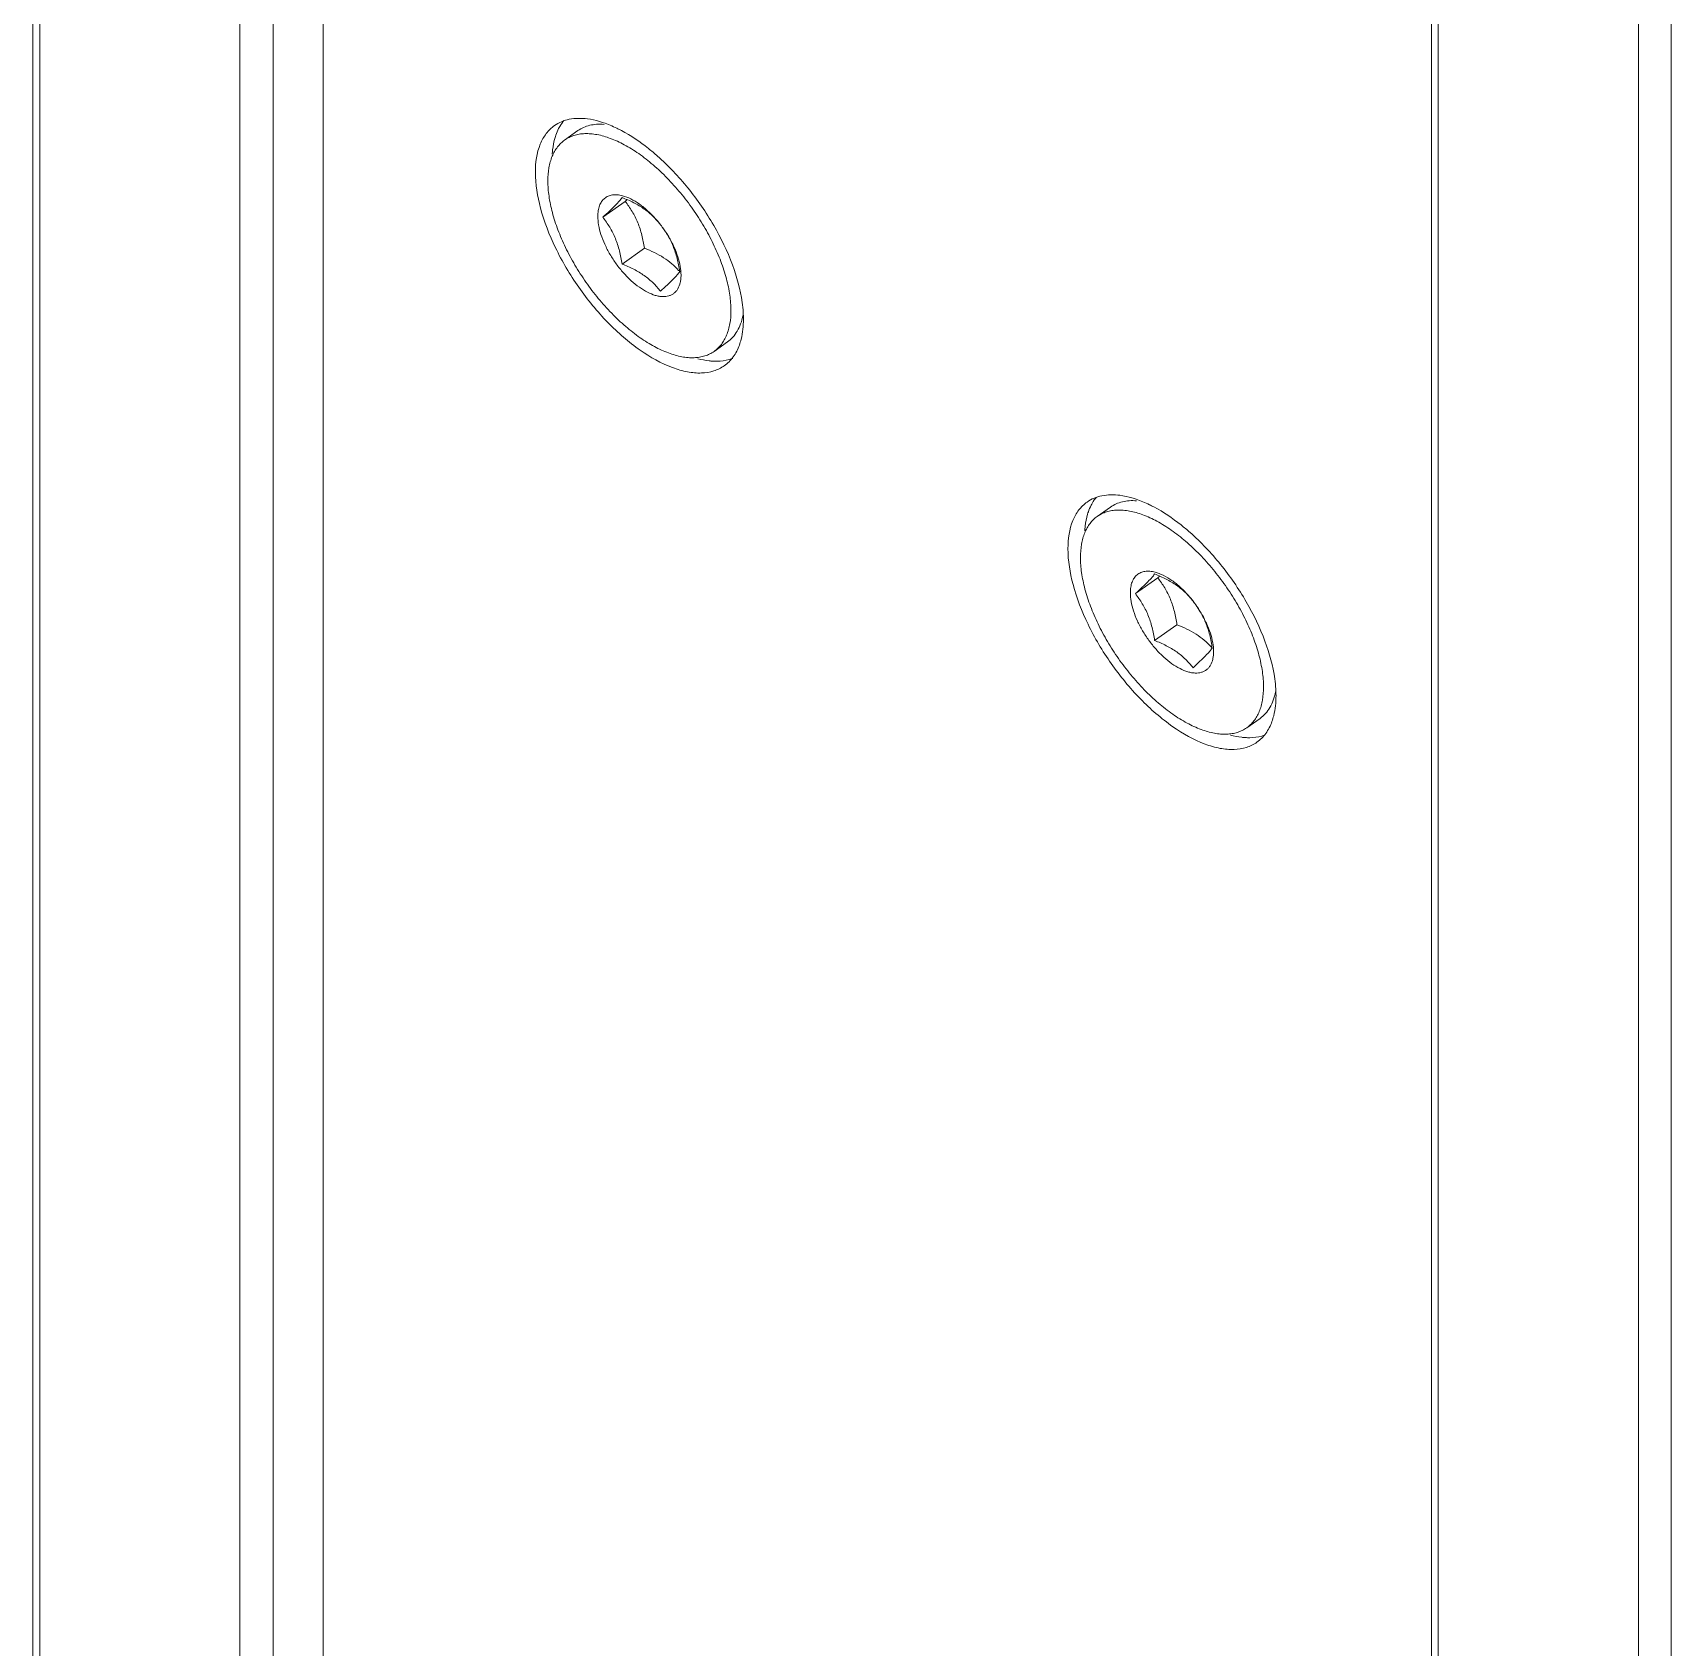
# Model space of a CAD drawing. Header units: millimetres. Extents: x 1177 to 2514, y 93 to 1038.
# Drawn here: x 2181.4 to 2258, y 568.2 to 643.6 of the extents above; entities that cross this region are included whole.
import ezdxf

# ---------------------------------------------------------------- set-up
doc = ezdxf.new("R2010")
doc.units = ezdxf.units.MM
doc.header["$LTSCALE"] = 0.1
doc.layers.get('0').update_dxf_attribs({"lineweight": 13})

msp = doc.modelspace()

# ---------------------------------------------------------------- linework, layer by layer
for p, q in [((2181.378, 429.522), (2181.378, 884.633)), ((2181.7, 884.083), (2181.7, 428.972)), ((2192.617, 877.464), (2192.617, 419.241)), ((2194.95, 875.68), (2194.951, 424.002)), ((2191.061, 419.241), (2191.061, 874.352)), ((2246.742, 838.413), (2246.742, 383.302)), ((2247.064, 837.863), (2247.064, 382.752)), ((2256.426, 373.022), (2256.425, 828.133)), ((2257.952, 376.113), (2257.952, 828.113)), ((2206.236, 638.629), (2206.858, 639.069)), ((2206.236, 638.629), (2206.858, 639.069)), ((2209.065, 635.76), (2208.018, 635.02)), ((2209.065, 635.76), (2208.018, 635.02)), ((2210.516, 634.905), (2210.513, 634.907)), ((2210.516, 634.905), (2210.513, 634.907)), ((2210.518, 634.908), (2210.516, 634.911)), ((2210.518, 634.908), (2210.516, 634.911)), ((2209.963, 633.569), (2208.917, 632.829)), ((2209.963, 633.569), (2208.917, 632.829)), ((2213.222, 628.749), (2213.844, 629.189)), ((2213.222, 628.749), (2213.844, 629.189)), ((2231.126, 621.029), (2231.749, 621.469)), ((2231.126, 621.029), (2231.749, 621.469)), ((2233.955, 618.16), (2232.909, 617.42)), ((2233.955, 618.16), (2232.909, 617.42)), ((2235.406, 617.305), (2235.403, 617.307)), ((2235.406, 617.305), (2235.403, 617.307)), ((2235.408, 617.308), (2235.406, 617.311)), ((2235.408, 617.308), (2235.406, 617.311)), ((2234.853, 615.969), (2233.807, 615.229)), ((2234.853, 615.969), (2233.807, 615.229)), ((2238.112, 611.149), (2238.734, 611.589)), ((2238.112, 611.149), (2238.734, 611.589))]:
    msp.add_line(p, q)
for centre, radius, start, end in [((2189.473, 657.323), 29.135, 312.25655, 312.4969), ((2189.473, 657.323), 29.135, 312.25655, 312.4969), ((2206.481, 631.402), 5.347, 38.71553, 40.97916), ((2206.481, 631.402), 5.347, 38.71553, 40.97916), ((2206.411, 631.345), 5.437, 37.70632, 38.71738), ((2206.411, 631.345), 5.437, 37.70632, 38.71738), ((2206.368, 631.312), 5.492, 34.79858, 37.70564), ((2206.368, 631.312), 5.492, 34.79858, 37.70564), ((2206.375, 631.317), 5.483, 34.23897, 34.7997), ((2206.375, 631.317), 5.483, 34.23897, 34.7997), ((2206.424, 631.349), 5.424, 30.48828, 34.24955), ((2206.424, 631.349), 5.424, 30.48828, 34.24955), ((2208.719, 629.951), 3.84, 41.15307, 42.27847), ((2208.719, 629.951), 3.84, 41.15307, 42.27847), ((2209.632, 630.25), 4.959, 0.01244, 1.8784), ((2209.632, 630.25), 4.959, 0.01244, 1.8784), ((2213.314, 630.993), 2.708, 266.69091, 271.07481), ((2213.314, 630.993), 2.708, 266.69091, 271.07481), ((2214.363, 639.723), 29.135, 312.25655, 312.4969), ((2214.363, 639.723), 29.135, 312.25655, 312.4969), ((2231.371, 613.802), 5.347, 38.71553, 40.97916), ((2231.371, 613.802), 5.347, 38.71553, 40.97916), ((2231.301, 613.745), 5.437, 37.70632, 38.71738), ((2231.301, 613.745), 5.437, 37.70632, 38.71738), ((2231.258, 613.712), 5.492, 34.79858, 37.70564), ((2231.258, 613.712), 5.492, 34.79858, 37.70564), ((2231.265, 613.717), 5.483, 34.23897, 34.7997), ((2231.265, 613.717), 5.483, 34.23897, 34.7997), ((2231.314, 613.749), 5.424, 30.48828, 34.24955), ((2231.314, 613.749), 5.424, 30.48828, 34.24955), ((2233.609, 612.351), 3.84, 41.15307, 42.27847), ((2233.609, 612.351), 3.84, 41.15307, 42.27847), ((2234.522, 612.65), 4.959, 0.01244, 1.8784), ((2234.522, 612.65), 4.959, 0.01244, 1.8784), ((2238.204, 613.393), 2.708, 266.69091, 271.07481), ((2238.204, 613.393), 2.708, 266.69091, 271.07481)]:
    msp.add_arc(centre, radius, start, end)
for points, knots in [([(2207.298, 639.618), (2207.019, 639.654), (2206.475, 639.655), (2205.965, 639.447), (2205.76, 639.302)], [0, 0, 0, 0, 0.528855, 1, 1, 1, 1]), ([(2207.298, 639.618), (2207.019, 639.654), (2206.475, 639.655), (2205.965, 639.447), (2205.76, 639.302)], [0, 0, 0, 0, 0.528855, 1, 1, 1, 1]), ([(2205.953, 639.16), (2205.97, 639.194), (2206.042, 639.327), (2206.128, 639.452), (2206.199, 639.538)], [0, 0, 0, 0, 0.256529, 1, 1, 1, 1]), ([(2205.953, 639.16), (2205.97, 639.194), (2206.042, 639.327), (2206.128, 639.452), (2206.199, 639.538)], [0, 0, 0, 0, 0.256529, 1, 1, 1, 1]), ([(2208.054, 639.437), (2207.99, 639.459), (2207.743, 639.537), (2207.488, 639.593), (2207.298, 639.618)], [0, 0, 0, 0, 0.262178, 1, 1, 1, 1]), ([(2208.054, 639.437), (2207.99, 639.459), (2207.743, 639.537), (2207.488, 639.593), (2207.298, 639.618)], [0, 0, 0, 0, 0.262178, 1, 1, 1, 1]), ([(2208.885, 639.073), (2208.815, 639.11), (2208.546, 639.247), (2208.266, 639.365), (2208.054, 639.437)], [0, 0, 0, 0, 0.261055, 1, 1, 1, 1]), ([(2208.885, 639.073), (2208.815, 639.11), (2208.546, 639.247), (2208.266, 639.365), (2208.054, 639.437)], [0, 0, 0, 0, 0.261055, 1, 1, 1, 1]), ([(2205.76, 639.302), (2205.615, 639.2), (2205.347, 638.939), (2204.953, 638.22), (2204.868, 637.57), (2204.868, 637.126)], [0, 0, 0, 0, 0.219114, 0.453005, 1, 1, 1, 1]), ([(2205.76, 639.302), (2205.615, 639.2), (2205.347, 638.939), (2204.953, 638.22), (2204.868, 637.57), (2204.868, 637.126)], [0, 0, 0, 0, 0.219114, 0.453005, 1, 1, 1, 1]), ([(2205.654, 637.961), (2205.659, 638.03), (2205.682, 638.293), (2205.732, 638.554), (2205.787, 638.741)], [0, 0, 0, 0, 0.26266, 1, 1, 1, 1]), ([(2205.654, 637.961), (2205.659, 638.03), (2205.682, 638.293), (2205.732, 638.554), (2205.787, 638.741)], [0, 0, 0, 0, 0.26266, 1, 1, 1, 1]), ([(2205.787, 638.741), (2205.798, 638.778), (2205.844, 638.921), (2205.902, 639.06), (2205.953, 639.16)], [0, 0, 0, 0, 0.257808, 1, 1, 1, 1]), ([(2205.787, 638.741), (2205.798, 638.778), (2205.844, 638.921), (2205.902, 639.06), (2205.953, 639.16)], [0, 0, 0, 0, 0.257808, 1, 1, 1, 1]), ([(2206.236, 638.629), (2206.301, 638.675), (2206.44, 638.757), (2206.669, 638.849), (2206.916, 638.907), (2207.181, 638.933), (2207.46, 638.925), (2207.864, 638.87), (2208.398, 638.714), (2209.051, 638.41), (2209.72, 637.991), (2210.389, 637.467), (2211.042, 636.851), (2211.663, 636.157), (2212.237, 635.403), (2212.75, 634.607), (2213.188, 633.789), (2213.543, 632.969), (2213.804, 632.166), (2213.966, 631.4), (2214.007, 630.901), (2214.007, 630.664)], [0, 0, 0, 0, 0.019149, 0.038649, 0.058825, 0.079954, 0.102257, 0.125894, 0.177492, 0.23509, 0.298376, 0.366617, 0.438787, 0.513656, 0.589869, 0.666009, 0.740665, 0.812489, 0.88027, 0.943005, 1, 1, 1, 1]), ([(2206.236, 638.629), (2206.301, 638.675), (2206.44, 638.757), (2206.669, 638.849), (2206.916, 638.907), (2207.181, 638.933), (2207.46, 638.925), (2207.864, 638.87), (2208.398, 638.714), (2209.051, 638.41), (2209.72, 637.991), (2210.389, 637.467), (2211.042, 636.851), (2211.663, 636.157), (2212.237, 635.403), (2212.75, 634.607), (2213.188, 633.789), (2213.543, 632.969), (2213.804, 632.166), (2213.966, 631.4), (2214.007, 630.901), (2214.007, 630.664)], [0, 0, 0, 0, 0.019149, 0.038649, 0.058825, 0.079954, 0.102257, 0.125894, 0.177492, 0.23509, 0.298376, 0.366617, 0.438787, 0.513656, 0.589869, 0.666009, 0.740665, 0.812489, 0.88027, 0.943005, 1, 1, 1, 1]), ([(2208.075, 639.361), (2207.96, 639.37), (2207.736, 639.373), (2207.413, 639.326), (2207.117, 639.227), (2206.94, 639.126), (2206.858, 639.069)], [0, 0, 0, 0, 0.27076, 0.524388, 0.765511, 1, 1, 1, 1]), ([(2208.075, 639.361), (2207.96, 639.37), (2207.736, 639.373), (2207.413, 639.326), (2207.117, 639.227), (2206.94, 639.126), (2206.858, 639.069)], [0, 0, 0, 0, 0.27076, 0.524388, 0.765511, 1, 1, 1, 1]), ([(2210.573, 637.88), (2210.436, 638.001), (2209.908, 638.444), (2209.333, 638.836), (2208.885, 639.073)], [0, 0, 0, 0, 0.265033, 1, 1, 1, 1]), ([(2210.573, 637.88), (2210.436, 638.001), (2209.908, 638.444), (2209.333, 638.836), (2208.885, 639.073)], [0, 0, 0, 0, 0.265033, 1, 1, 1, 1]), ([(2205.451, 636.714), (2205.451, 636.921), (2205.473, 637.225), (2205.558, 637.609), (2205.645, 637.865), (2205.757, 638.098), (2205.893, 638.304), (2206.051, 638.483), (2206.173, 638.584), (2206.236, 638.629)], [0, 0, 0, 0, 0.289417, 0.42228, 0.547849, 0.667052, 0.7811, 0.891496, 1, 1, 1, 1]), ([(2205.451, 636.714), (2205.451, 636.921), (2205.473, 637.225), (2205.558, 637.609), (2205.645, 637.865), (2205.757, 638.098), (2205.893, 638.304), (2206.051, 638.483), (2206.173, 638.584), (2206.236, 638.629)], [0, 0, 0, 0, 0.289417, 0.42228, 0.547849, 0.667052, 0.7811, 0.891496, 1, 1, 1, 1]), ([(2214.532, 631.038), (2214.448, 631.638), (2214.102, 632.887), (2213.232, 634.689), (2212.051, 636.404), (2211.088, 637.425), (2210.573, 637.88)], [0, 0, 0, 0, 0.225858, 0.479239, 0.743591, 1, 1, 1, 1]), ([(2214.532, 631.038), (2214.448, 631.638), (2214.102, 632.887), (2213.232, 634.689), (2212.051, 636.404), (2211.088, 637.425), (2210.573, 637.88)], [0, 0, 0, 0, 0.225858, 0.479239, 0.743591, 1, 1, 1, 1]), ([(2204.868, 637.126), (2204.868, 636.561), (2205.073, 635.336), (2205.778, 633.521), (2206.847, 631.717), (2208.181, 630.094), (2209.654, 628.805), (2210.955, 628.063), (2211.95, 627.771), (2212.609, 627.711), (2213.203, 627.802), (2213.549, 627.97), (2213.698, 628.076)], [0, 0, 0, 0, 0.119629, 0.259294, 0.410156, 0.561319, 0.701758, 0.82256, 0.874234, 0.920158, 0.961427, 1, 1, 1, 1]), ([(2204.868, 637.126), (2204.868, 636.561), (2205.073, 635.336), (2205.778, 633.521), (2206.847, 631.717), (2208.181, 630.094), (2209.654, 628.805), (2210.955, 628.063), (2211.95, 627.771), (2212.609, 627.711), (2213.203, 627.802), (2213.549, 627.97), (2213.698, 628.076)], [0, 0, 0, 0, 0.119629, 0.259294, 0.410156, 0.561319, 0.701758, 0.82256, 0.874234, 0.920158, 0.961427, 1, 1, 1, 1]), ([(2213.222, 628.749), (2213.157, 628.703), (2213.018, 628.621), (2212.789, 628.529), (2212.542, 628.471), (2212.278, 628.445), (2211.998, 628.453), (2211.594, 628.508), (2211.06, 628.664), (2210.407, 628.968), (2209.738, 629.387), (2209.069, 629.911), (2208.416, 630.527), (2207.795, 631.221), (2207.221, 631.975), (2206.709, 632.771), (2206.27, 633.589), (2205.915, 634.409), (2205.654, 635.212), (2205.492, 635.978), (2205.451, 636.477), (2205.451, 636.714)], [0, 0, 0, 0, 0.019149, 0.038649, 0.058825, 0.079954, 0.102257, 0.125894, 0.177492, 0.23509, 0.298376, 0.366617, 0.438787, 0.513656, 0.589869, 0.666009, 0.740665, 0.812489, 0.88027, 0.943005, 1, 1, 1, 1]), ([(2213.222, 628.749), (2213.157, 628.703), (2213.018, 628.621), (2212.789, 628.529), (2212.542, 628.471), (2212.278, 628.445), (2211.998, 628.453), (2211.594, 628.508), (2211.06, 628.664), (2210.407, 628.968), (2209.738, 629.387), (2209.069, 629.911), (2208.416, 630.527), (2207.795, 631.221), (2207.221, 631.975), (2206.709, 632.771), (2206.27, 633.589), (2205.915, 634.409), (2205.654, 635.212), (2205.492, 635.978), (2205.451, 636.477), (2205.451, 636.714)], [0, 0, 0, 0, 0.019149, 0.038649, 0.058825, 0.079954, 0.102257, 0.125894, 0.177492, 0.23509, 0.298376, 0.366617, 0.438787, 0.513656, 0.589869, 0.666009, 0.740665, 0.812489, 0.88027, 0.943005, 1, 1, 1, 1]), ([(2208.939, 636.025), (2208.858, 636.046), (2208.701, 636.074), (2208.472, 636.07), (2208.266, 636.015), (2208.091, 635.908), (2207.953, 635.753), (2207.854, 635.555), (2207.796, 635.321), (2207.785, 635.153), (2207.785, 635.064)], [0, 0, 0, 0, 0.13896, 0.264025, 0.378766, 0.488706, 0.600489, 0.72029, 0.852666, 1, 1, 1, 1]), ([(2208.939, 636.025), (2208.858, 636.046), (2208.701, 636.074), (2208.472, 636.07), (2208.266, 636.015), (2208.091, 635.908), (2207.953, 635.753), (2207.854, 635.555), (2207.796, 635.321), (2207.785, 635.153), (2207.785, 635.064)], [0, 0, 0, 0, 0.13896, 0.264025, 0.378766, 0.488706, 0.600489, 0.72029, 0.852666, 1, 1, 1, 1]), ([(2208.917, 635.94), (2208.879, 635.886), (2208.78, 635.761), (2208.587, 635.555), (2208.326, 635.302), (2208.127, 635.119), (2208.018, 635.02)], [0, 0, 0, 0, 0.153003, 0.370385, 0.657773, 1, 1, 1, 1]), ([(2208.917, 635.94), (2208.879, 635.886), (2208.78, 635.761), (2208.587, 635.555), (2208.326, 635.302), (2208.127, 635.119), (2208.018, 635.02)], [0, 0, 0, 0, 0.153003, 0.370385, 0.657773, 1, 1, 1, 1]), ([(2210.713, 634.67), (2210.607, 634.806), (2210.434, 635.003), (2210.172, 635.24), (2209.877, 635.467), (2209.46, 635.712), (2209.102, 635.868), (2208.917, 635.94)], [0, 0, 0, 0, 0.231544, 0.351612, 0.475091, 0.732117, 1, 1, 1, 1]), ([(2210.713, 634.67), (2210.607, 634.806), (2210.434, 635.003), (2210.172, 635.24), (2209.877, 635.467), (2209.46, 635.712), (2209.102, 635.868), (2208.917, 635.94)], [0, 0, 0, 0, 0.231544, 0.351612, 0.475091, 0.732117, 1, 1, 1, 1]), ([(2210.516, 634.911), (2210.394, 635.05), (2210.146, 635.308), (2209.747, 635.635), (2209.347, 635.88), (2209.072, 635.99), (2208.939, 636.025)], [0, 0, 0, 0, 0.283113, 0.548501, 0.788988, 1, 1, 1, 1]), ([(2210.516, 634.911), (2210.394, 635.05), (2210.146, 635.308), (2209.747, 635.635), (2209.347, 635.88), (2209.072, 635.99), (2208.939, 636.025)], [0, 0, 0, 0, 0.283113, 0.548501, 0.788988, 1, 1, 1, 1]), ([(2209.963, 633.569), (2209.932, 633.775), (2209.874, 634.081), (2209.761, 634.478), (2209.657, 634.762), (2209.534, 635.034), (2209.347, 635.373), (2209.181, 635.609), (2209.065, 635.76)], [0, 0, 0, 0, 0.260883, 0.389245, 0.515674, 0.63991, 0.761917, 1, 1, 1, 1]), ([(2209.963, 633.569), (2209.932, 633.775), (2209.874, 634.081), (2209.761, 634.478), (2209.657, 634.762), (2209.534, 635.034), (2209.347, 635.373), (2209.181, 635.609), (2209.065, 635.76)], [0, 0, 0, 0, 0.260883, 0.389245, 0.515674, 0.63991, 0.761917, 1, 1, 1, 1]), ([(2207.785, 635.064), (2207.785, 634.928), (2207.814, 634.64), (2207.927, 634.199), (2208.108, 633.74), (2208.349, 633.278), (2208.641, 632.832), (2208.974, 632.417), (2209.336, 632.05), (2209.712, 631.745), (2210.088, 631.512), (2210.402, 631.38), (2210.641, 631.323), (2210.805, 631.305), (2210.96, 631.309), (2211.103, 631.337), (2211.233, 631.388), (2211.349, 631.462), (2211.448, 631.558), (2211.561, 631.718), (2211.633, 631.916), (2211.668, 632.134), (2211.674, 632.253), (2211.674, 632.314)], [0, 0, 0, 0, 0.061235, 0.129852, 0.204517, 0.283364, 0.364218, 0.444756, 0.522683, 0.595886, 0.662619, 0.721733, 0.748357, 0.773095, 0.796141, 0.817805, 0.838519, 0.858811, 0.87926, 0.900425, 0.946581, 0.97233, 1, 1, 1, 1]), ([(2207.785, 635.064), (2207.785, 634.928), (2207.814, 634.64), (2207.927, 634.199), (2208.108, 633.74), (2208.349, 633.278), (2208.641, 632.832), (2208.974, 632.417), (2209.336, 632.05), (2209.712, 631.745), (2210.088, 631.512), (2210.402, 631.38), (2210.641, 631.323), (2210.805, 631.305), (2210.96, 631.309), (2211.103, 631.337), (2211.233, 631.388), (2211.349, 631.462), (2211.448, 631.558), (2211.561, 631.718), (2211.633, 631.916), (2211.668, 632.134), (2211.674, 632.253), (2211.674, 632.314)], [0, 0, 0, 0, 0.061235, 0.129852, 0.204517, 0.283364, 0.364218, 0.444756, 0.522683, 0.595886, 0.662619, 0.721733, 0.748357, 0.773095, 0.796141, 0.817805, 0.838519, 0.858811, 0.87926, 0.900425, 0.946581, 0.97233, 1, 1, 1, 1]), ([(2208.018, 635.02), (2208.135, 634.869), (2208.3, 634.633), (2208.487, 634.294), (2208.611, 634.022), (2208.715, 633.738), (2208.828, 633.341), (2208.886, 633.035), (2208.917, 632.829)], [0, 0, 0, 0, 0.238083, 0.360089, 0.484325, 0.610755, 0.739117, 1, 1, 1, 1]), ([(2208.018, 635.02), (2208.135, 634.869), (2208.3, 634.633), (2208.487, 634.294), (2208.611, 634.022), (2208.715, 633.738), (2208.828, 633.341), (2208.886, 633.035), (2208.917, 632.829)], [0, 0, 0, 0, 0.238083, 0.360089, 0.484325, 0.610755, 0.739117, 1, 1, 1, 1]), ([(2211.611, 632.479), (2211.58, 632.686), (2211.523, 632.992), (2211.409, 633.388), (2211.305, 633.673), (2211.182, 633.944), (2210.995, 634.283), (2210.829, 634.52), (2210.713, 634.67)], [0, 0, 0, 0, 0.260883, 0.389245, 0.515675, 0.639911, 0.761917, 1, 1, 1, 1]), ([(2211.611, 632.479), (2211.58, 632.686), (2211.523, 632.992), (2211.409, 633.388), (2211.305, 633.673), (2211.182, 633.944), (2210.995, 634.283), (2210.829, 634.52), (2210.713, 634.67)], [0, 0, 0, 0, 0.260883, 0.389245, 0.515675, 0.639911, 0.761917, 1, 1, 1, 1]), ([(2211.674, 632.314), (2211.674, 632.451), (2211.644, 632.74), (2211.529, 633.184), (2211.347, 633.646), (2211.188, 633.95), (2211.098, 634.101)], [0, 0, 0, 0, 0.216021, 0.45819, 0.721741, 1, 1, 1, 1]), ([(2211.674, 632.314), (2211.674, 632.451), (2211.644, 632.74), (2211.529, 633.184), (2211.347, 633.646), (2211.188, 633.95), (2211.098, 634.101)], [0, 0, 0, 0, 0.216021, 0.45819, 0.721741, 1, 1, 1, 1]), ([(2211.561, 632.535), (2211.46, 632.646), (2211.24, 632.86), (2210.859, 633.139), (2210.428, 633.376), (2210.121, 633.507), (2209.963, 633.569)], [0, 0, 0, 0, 0.233917, 0.478986, 0.735235, 1, 1, 1, 1]), ([(2211.561, 632.535), (2211.46, 632.646), (2211.24, 632.86), (2210.859, 633.139), (2210.428, 633.376), (2210.121, 633.507), (2209.963, 633.569)], [0, 0, 0, 0, 0.233917, 0.478986, 0.735235, 1, 1, 1, 1]), ([(2208.917, 632.829), (2209.102, 632.757), (2209.46, 632.601), (2209.877, 632.356), (2210.172, 632.129), (2210.434, 631.891), (2210.607, 631.694), (2210.713, 631.559)], [0, 0, 0, 0, 0.267883, 0.524909, 0.648388, 0.768456, 1, 1, 1, 1]), ([(2208.917, 632.829), (2209.102, 632.757), (2209.46, 632.601), (2209.877, 632.356), (2210.172, 632.129), (2210.434, 631.891), (2210.607, 631.694), (2210.713, 631.559)], [0, 0, 0, 0, 0.267883, 0.524909, 0.648388, 0.768456, 1, 1, 1, 1]), ([(2210.713, 631.559), (2210.822, 631.658), (2211.02, 631.841), (2211.282, 632.094), (2211.475, 632.3), (2211.574, 632.425), (2211.611, 632.479)], [0, 0, 0, 0, 0.342226, 0.629615, 0.846997, 1, 1, 1, 1]), ([(2210.713, 631.559), (2210.822, 631.658), (2211.02, 631.841), (2211.282, 632.094), (2211.475, 632.3), (2211.574, 632.425), (2211.611, 632.479)], [0, 0, 0, 0, 0.342226, 0.629615, 0.846997, 1, 1, 1, 1]), ([(2214.588, 630.413), (2214.586, 630.464), (2214.576, 630.673), (2214.555, 630.881), (2214.532, 631.038)], [0, 0, 0, 0, 0.242221, 1, 1, 1, 1]), ([(2214.588, 630.413), (2214.586, 630.464), (2214.576, 630.673), (2214.555, 630.881), (2214.532, 631.038)], [0, 0, 0, 0, 0.242221, 1, 1, 1, 1]), ([(2214.007, 630.664), (2214.007, 630.457), (2213.985, 630.153), (2213.9, 629.769), (2213.813, 629.513), (2213.701, 629.28), (2213.566, 629.074), (2213.407, 628.895), (2213.286, 628.794), (2213.222, 628.749)], [0, 0, 0, 0, 0.289417, 0.42228, 0.547849, 0.667052, 0.7811, 0.891496, 1, 1, 1, 1]), ([(2214.007, 630.664), (2214.007, 630.457), (2213.985, 630.153), (2213.9, 629.769), (2213.813, 629.513), (2213.701, 629.28), (2213.566, 629.074), (2213.407, 628.895), (2213.286, 628.794), (2213.222, 628.749)], [0, 0, 0, 0, 0.289417, 0.42228, 0.547849, 0.667052, 0.7811, 0.891496, 1, 1, 1, 1]), ([(2213.844, 629.189), (2213.936, 629.254), (2214.11, 629.409), (2214.318, 629.698), (2214.475, 630.042), (2214.542, 630.293), (2214.568, 630.425)], [0, 0, 0, 0, 0.230928, 0.470152, 0.724759, 1, 1, 1, 1]), ([(2213.844, 629.189), (2213.936, 629.254), (2214.11, 629.409), (2214.318, 629.698), (2214.475, 630.042), (2214.542, 630.293), (2214.568, 630.425)], [0, 0, 0, 0, 0.230928, 0.470152, 0.724759, 1, 1, 1, 1]), ([(2214.401, 629.041), (2214.433, 629.131), (2214.551, 629.524), (2214.59, 629.937), (2214.59, 630.251)], [0, 0, 0, 0, 0.231866, 1, 1, 1, 1]), ([(2214.401, 629.041), (2214.433, 629.131), (2214.551, 629.524), (2214.59, 629.937), (2214.59, 630.251)], [0, 0, 0, 0, 0.231866, 1, 1, 1, 1]), ([(2213.698, 628.076), (2213.857, 628.187), (2214.147, 628.479), (2214.33, 628.845), (2214.401, 629.041)], [0, 0, 0, 0, 0.480979, 1, 1, 1, 1]), ([(2213.698, 628.076), (2213.857, 628.187), (2214.147, 628.479), (2214.33, 628.845), (2214.401, 629.041)], [0, 0, 0, 0, 0.480979, 1, 1, 1, 1]), ([(2213.157, 628.29), (2213.101, 628.293), (2212.867, 628.313), (2212.635, 628.36), (2212.462, 628.406)], [0, 0, 0, 0, 0.238894, 1, 1, 1, 1]), ([(2213.157, 628.29), (2213.101, 628.293), (2212.867, 628.313), (2212.635, 628.36), (2212.462, 628.406)], [0, 0, 0, 0, 0.238894, 1, 1, 1, 1]), ([(2214.091, 628.42), (2214.035, 628.399), (2213.8, 628.322), (2213.552, 628.289), (2213.364, 628.286)], [0, 0, 0, 0, 0.2405, 1, 1, 1, 1]), ([(2214.091, 628.42), (2214.035, 628.399), (2213.8, 628.322), (2213.552, 628.289), (2213.364, 628.286)], [0, 0, 0, 0, 0.2405, 1, 1, 1, 1]), ([(2232.188, 622.018), (2231.909, 622.054), (2231.365, 622.055), (2230.855, 621.847), (2230.65, 621.702)], [0, 0, 0, 0, 0.528855, 1, 1, 1, 1]), ([(2232.188, 622.018), (2231.909, 622.054), (2231.365, 622.055), (2230.855, 621.847), (2230.65, 621.702)], [0, 0, 0, 0, 0.528855, 1, 1, 1, 1]), ([(2230.843, 621.56), (2230.86, 621.594), (2230.932, 621.727), (2231.018, 621.852), (2231.09, 621.938)], [0, 0, 0, 0, 0.256529, 1, 1, 1, 1]), ([(2230.843, 621.56), (2230.86, 621.594), (2230.932, 621.727), (2231.018, 621.852), (2231.09, 621.938)], [0, 0, 0, 0, 0.256529, 1, 1, 1, 1]), ([(2232.944, 621.837), (2232.88, 621.859), (2232.633, 621.937), (2232.378, 621.993), (2232.188, 622.018)], [0, 0, 0, 0, 0.262178, 1, 1, 1, 1]), ([(2232.944, 621.837), (2232.88, 621.859), (2232.633, 621.937), (2232.378, 621.993), (2232.188, 622.018)], [0, 0, 0, 0, 0.262178, 1, 1, 1, 1]), ([(2233.775, 621.473), (2233.705, 621.51), (2233.436, 621.647), (2233.156, 621.765), (2232.944, 621.837)], [0, 0, 0, 0, 0.261055, 1, 1, 1, 1]), ([(2233.775, 621.473), (2233.705, 621.51), (2233.436, 621.647), (2233.156, 621.765), (2232.944, 621.837)], [0, 0, 0, 0, 0.261055, 1, 1, 1, 1]), ([(2230.65, 621.702), (2230.505, 621.6), (2230.237, 621.339), (2229.843, 620.62), (2229.758, 619.97), (2229.758, 619.526)], [0, 0, 0, 0, 0.219114, 0.453005, 1, 1, 1, 1]), ([(2230.65, 621.702), (2230.505, 621.6), (2230.237, 621.339), (2229.843, 620.62), (2229.758, 619.97), (2229.758, 619.526)], [0, 0, 0, 0, 0.219114, 0.453005, 1, 1, 1, 1]), ([(2230.341, 619.114), (2230.341, 619.321), (2230.363, 619.625), (2230.448, 620.009), (2230.536, 620.265), (2230.647, 620.498), (2230.783, 620.704), (2230.942, 620.883), (2231.063, 620.984), (2231.126, 621.029)], [0, 0, 0, 0, 0.289417, 0.42228, 0.547849, 0.667052, 0.7811, 0.891496, 1, 1, 1, 1]), ([(2230.341, 619.114), (2230.341, 619.321), (2230.363, 619.625), (2230.448, 620.009), (2230.536, 620.265), (2230.647, 620.498), (2230.783, 620.704), (2230.942, 620.883), (2231.063, 620.984), (2231.126, 621.029)], [0, 0, 0, 0, 0.289417, 0.42228, 0.547849, 0.667052, 0.7811, 0.891496, 1, 1, 1, 1]), ([(2230.545, 620.361), (2230.549, 620.43), (2230.572, 620.693), (2230.622, 620.954), (2230.677, 621.141)], [0, 0, 0, 0, 0.26266, 1, 1, 1, 1]), ([(2230.545, 620.361), (2230.549, 620.43), (2230.572, 620.693), (2230.622, 620.954), (2230.677, 621.141)], [0, 0, 0, 0, 0.26266, 1, 1, 1, 1]), ([(2230.677, 621.141), (2230.688, 621.178), (2230.734, 621.321), (2230.792, 621.46), (2230.843, 621.56)], [0, 0, 0, 0, 0.257808, 1, 1, 1, 1]), ([(2230.677, 621.141), (2230.688, 621.178), (2230.734, 621.321), (2230.792, 621.46), (2230.843, 621.56)], [0, 0, 0, 0, 0.257808, 1, 1, 1, 1]), ([(2231.126, 621.029), (2231.191, 621.075), (2231.33, 621.157), (2231.559, 621.249), (2231.806, 621.307), (2232.071, 621.333), (2232.351, 621.325), (2232.754, 621.27), (2233.288, 621.114), (2233.941, 620.81), (2234.61, 620.391), (2235.279, 619.867), (2235.932, 619.251), (2236.553, 618.557), (2237.127, 617.803), (2237.64, 617.007), (2238.079, 616.189), (2238.433, 615.369), (2238.694, 614.566), (2238.856, 613.8), (2238.897, 613.301), (2238.897, 613.064)], [0, 0, 0, 0, 0.019149, 0.038649, 0.058825, 0.079954, 0.102257, 0.125894, 0.177492, 0.23509, 0.298376, 0.366617, 0.438787, 0.513656, 0.589869, 0.666009, 0.740665, 0.812489, 0.88027, 0.943005, 1, 1, 1, 1]), ([(2231.126, 621.029), (2231.191, 621.075), (2231.33, 621.157), (2231.559, 621.249), (2231.806, 621.307), (2232.071, 621.333), (2232.351, 621.325), (2232.754, 621.27), (2233.288, 621.114), (2233.941, 620.81), (2234.61, 620.391), (2235.279, 619.867), (2235.932, 619.251), (2236.553, 618.557), (2237.127, 617.803), (2237.64, 617.007), (2238.079, 616.189), (2238.433, 615.369), (2238.694, 614.566), (2238.856, 613.8), (2238.897, 613.301), (2238.897, 613.064)], [0, 0, 0, 0, 0.019149, 0.038649, 0.058825, 0.079954, 0.102257, 0.125894, 0.177492, 0.23509, 0.298376, 0.366617, 0.438787, 0.513656, 0.589869, 0.666009, 0.740665, 0.812489, 0.88027, 0.943005, 1, 1, 1, 1]), ([(2232.965, 621.761), (2232.85, 621.77), (2232.626, 621.773), (2232.303, 621.726), (2232.007, 621.627), (2231.83, 621.526), (2231.749, 621.469)], [0, 0, 0, 0, 0.27076, 0.524388, 0.765511, 1, 1, 1, 1]), ([(2232.965, 621.761), (2232.85, 621.77), (2232.626, 621.773), (2232.303, 621.726), (2232.007, 621.627), (2231.83, 621.526), (2231.749, 621.469)], [0, 0, 0, 0, 0.27076, 0.524388, 0.765511, 1, 1, 1, 1]), ([(2235.463, 620.28), (2235.326, 620.401), (2234.798, 620.844), (2234.223, 621.236), (2233.775, 621.473)], [0, 0, 0, 0, 0.265033, 1, 1, 1, 1]), ([(2235.463, 620.28), (2235.326, 620.401), (2234.798, 620.844), (2234.223, 621.236), (2233.775, 621.473)], [0, 0, 0, 0, 0.265033, 1, 1, 1, 1]), ([(2239.423, 613.438), (2239.339, 614.038), (2238.993, 615.287), (2238.123, 617.089), (2236.941, 618.804), (2235.978, 619.825), (2235.463, 620.28)], [0, 0, 0, 0, 0.225858, 0.479239, 0.743591, 1, 1, 1, 1]), ([(2239.423, 613.438), (2239.339, 614.038), (2238.993, 615.287), (2238.123, 617.089), (2236.941, 618.804), (2235.978, 619.825), (2235.463, 620.28)], [0, 0, 0, 0, 0.225858, 0.479239, 0.743591, 1, 1, 1, 1]), ([(2229.758, 619.526), (2229.758, 618.961), (2229.963, 617.736), (2230.668, 615.921), (2231.737, 614.117), (2233.071, 612.494), (2234.544, 611.205), (2235.845, 610.463), (2236.84, 610.171), (2237.499, 610.111), (2238.094, 610.202), (2238.44, 610.37), (2238.589, 610.476)], [0, 0, 0, 0, 0.119629, 0.259294, 0.410156, 0.561319, 0.701758, 0.82256, 0.874234, 0.920158, 0.961427, 1, 1, 1, 1]), ([(2229.758, 619.526), (2229.758, 618.961), (2229.963, 617.736), (2230.668, 615.921), (2231.737, 614.117), (2233.071, 612.494), (2234.544, 611.205), (2235.845, 610.463), (2236.84, 610.171), (2237.499, 610.111), (2238.094, 610.202), (2238.44, 610.37), (2238.589, 610.476)], [0, 0, 0, 0, 0.119629, 0.259294, 0.410156, 0.561319, 0.701758, 0.82256, 0.874234, 0.920158, 0.961427, 1, 1, 1, 1]), ([(2238.112, 611.149), (2238.047, 611.103), (2237.908, 611.021), (2237.68, 610.929), (2237.432, 610.871), (2237.168, 610.845), (2236.888, 610.853), (2236.485, 610.908), (2235.95, 611.064), (2235.297, 611.368), (2234.628, 611.787), (2233.959, 612.311), (2233.306, 612.927), (2232.685, 613.621), (2232.111, 614.375), (2231.599, 615.171), (2231.16, 615.989), (2230.805, 616.809), (2230.544, 617.612), (2230.382, 618.378), (2230.341, 618.877), (2230.341, 619.114)], [0, 0, 0, 0, 0.019149, 0.038649, 0.058825, 0.079954, 0.102257, 0.125894, 0.177492, 0.23509, 0.298376, 0.366617, 0.438787, 0.513656, 0.589869, 0.666009, 0.740665, 0.812489, 0.88027, 0.943005, 1, 1, 1, 1]), ([(2238.112, 611.149), (2238.047, 611.103), (2237.908, 611.021), (2237.68, 610.929), (2237.432, 610.871), (2237.168, 610.845), (2236.888, 610.853), (2236.485, 610.908), (2235.95, 611.064), (2235.297, 611.368), (2234.628, 611.787), (2233.959, 612.311), (2233.306, 612.927), (2232.685, 613.621), (2232.111, 614.375), (2231.599, 615.171), (2231.16, 615.989), (2230.805, 616.809), (2230.544, 617.612), (2230.382, 618.378), (2230.341, 618.877), (2230.341, 619.114)], [0, 0, 0, 0, 0.019149, 0.038649, 0.058825, 0.079954, 0.102257, 0.125894, 0.177492, 0.23509, 0.298376, 0.366617, 0.438787, 0.513656, 0.589869, 0.666009, 0.740665, 0.812489, 0.88027, 0.943005, 1, 1, 1, 1]), ([(2233.829, 618.425), (2233.748, 618.446), (2233.591, 618.474), (2233.362, 618.47), (2233.156, 618.415), (2232.981, 618.308), (2232.843, 618.153), (2232.744, 617.955), (2232.686, 617.721), (2232.675, 617.553), (2232.675, 617.464)], [0, 0, 0, 0, 0.13896, 0.264025, 0.378766, 0.488706, 0.600489, 0.72029, 0.852666, 1, 1, 1, 1]), ([(2233.829, 618.425), (2233.748, 618.446), (2233.591, 618.474), (2233.362, 618.47), (2233.156, 618.415), (2232.981, 618.308), (2232.843, 618.153), (2232.744, 617.955), (2232.686, 617.721), (2232.675, 617.553), (2232.675, 617.464)], [0, 0, 0, 0, 0.13896, 0.264025, 0.378766, 0.488706, 0.600489, 0.72029, 0.852666, 1, 1, 1, 1]), ([(2233.807, 618.34), (2233.77, 618.286), (2233.671, 618.161), (2233.477, 617.955), (2233.216, 617.702), (2233.017, 617.519), (2232.909, 617.42)], [0, 0, 0, 0, 0.153003, 0.370385, 0.657773, 1, 1, 1, 1]), ([(2233.807, 618.34), (2233.77, 618.286), (2233.671, 618.161), (2233.477, 617.955), (2233.216, 617.702), (2233.017, 617.519), (2232.909, 617.42)], [0, 0, 0, 0, 0.153003, 0.370385, 0.657773, 1, 1, 1, 1]), ([(2235.603, 617.07), (2235.497, 617.206), (2235.324, 617.403), (2235.062, 617.64), (2234.767, 617.867), (2234.35, 618.112), (2233.992, 618.268), (2233.807, 618.34)], [0, 0, 0, 0, 0.231544, 0.351612, 0.475091, 0.732117, 1, 1, 1, 1]), ([(2235.603, 617.07), (2235.497, 617.206), (2235.324, 617.403), (2235.062, 617.64), (2234.767, 617.867), (2234.35, 618.112), (2233.992, 618.268), (2233.807, 618.34)], [0, 0, 0, 0, 0.231544, 0.351612, 0.475091, 0.732117, 1, 1, 1, 1]), ([(2235.406, 617.311), (2235.285, 617.45), (2235.036, 617.708), (2234.637, 618.035), (2234.237, 618.28), (2233.962, 618.39), (2233.829, 618.425)], [0, 0, 0, 0, 0.283113, 0.548501, 0.788988, 1, 1, 1, 1]), ([(2235.406, 617.311), (2235.285, 617.45), (2235.036, 617.708), (2234.637, 618.035), (2234.237, 618.28), (2233.962, 618.39), (2233.829, 618.425)], [0, 0, 0, 0, 0.283113, 0.548501, 0.788988, 1, 1, 1, 1]), ([(2234.853, 615.969), (2234.822, 616.175), (2234.765, 616.481), (2234.651, 616.878), (2234.547, 617.162), (2234.424, 617.434), (2234.237, 617.773), (2234.072, 618.009), (2233.955, 618.16)], [0, 0, 0, 0, 0.260883, 0.389245, 0.515674, 0.63991, 0.761917, 1, 1, 1, 1]), ([(2234.853, 615.969), (2234.822, 616.175), (2234.765, 616.481), (2234.651, 616.878), (2234.547, 617.162), (2234.424, 617.434), (2234.237, 617.773), (2234.072, 618.009), (2233.955, 618.16)], [0, 0, 0, 0, 0.260883, 0.389245, 0.515674, 0.63991, 0.761917, 1, 1, 1, 1]), ([(2232.675, 617.464), (2232.675, 617.328), (2232.704, 617.04), (2232.818, 616.599), (2232.998, 616.14), (2233.239, 615.678), (2233.531, 615.232), (2233.865, 614.817), (2234.226, 614.45), (2234.602, 614.145), (2234.978, 613.912), (2235.292, 613.78), (2235.531, 613.723), (2235.696, 613.705), (2235.85, 613.709), (2235.993, 613.737), (2236.124, 613.788), (2236.239, 613.862), (2236.339, 613.958), (2236.451, 614.118), (2236.523, 614.316), (2236.558, 614.534), (2236.564, 614.653), (2236.564, 614.714)], [0, 0, 0, 0, 0.061235, 0.129852, 0.204517, 0.283364, 0.364218, 0.444756, 0.522683, 0.595886, 0.662619, 0.721733, 0.748357, 0.773095, 0.796141, 0.817805, 0.838519, 0.858811, 0.87926, 0.900425, 0.946581, 0.97233, 1, 1, 1, 1]), ([(2232.675, 617.464), (2232.675, 617.328), (2232.704, 617.04), (2232.818, 616.599), (2232.998, 616.14), (2233.239, 615.678), (2233.531, 615.232), (2233.865, 614.817), (2234.226, 614.45), (2234.602, 614.145), (2234.978, 613.912), (2235.292, 613.78), (2235.531, 613.723), (2235.696, 613.705), (2235.85, 613.709), (2235.993, 613.737), (2236.124, 613.788), (2236.239, 613.862), (2236.339, 613.958), (2236.451, 614.118), (2236.523, 614.316), (2236.558, 614.534), (2236.564, 614.653), (2236.564, 614.714)], [0, 0, 0, 0, 0.061235, 0.129852, 0.204517, 0.283364, 0.364218, 0.444756, 0.522683, 0.595886, 0.662619, 0.721733, 0.748357, 0.773095, 0.796141, 0.817805, 0.838519, 0.858811, 0.87926, 0.900425, 0.946581, 0.97233, 1, 1, 1, 1]), ([(2232.909, 617.42), (2233.025, 617.269), (2233.19, 617.033), (2233.377, 616.694), (2233.501, 616.422), (2233.605, 616.138), (2233.718, 615.741), (2233.776, 615.435), (2233.807, 615.229)], [0, 0, 0, 0, 0.238083, 0.360089, 0.484325, 0.610755, 0.739117, 1, 1, 1, 1]), ([(2232.909, 617.42), (2233.025, 617.269), (2233.19, 617.033), (2233.377, 616.694), (2233.501, 616.422), (2233.605, 616.138), (2233.718, 615.741), (2233.776, 615.435), (2233.807, 615.229)], [0, 0, 0, 0, 0.238083, 0.360089, 0.484325, 0.610755, 0.739117, 1, 1, 1, 1]), ([(2236.501, 614.879), (2236.471, 615.086), (2236.413, 615.392), (2236.299, 615.788), (2236.195, 616.073), (2236.072, 616.344), (2235.885, 616.683), (2235.72, 616.92), (2235.603, 617.07)], [0, 0, 0, 0, 0.260883, 0.389245, 0.515675, 0.639911, 0.761917, 1, 1, 1, 1]), ([(2236.501, 614.879), (2236.471, 615.086), (2236.413, 615.392), (2236.299, 615.788), (2236.195, 616.073), (2236.072, 616.344), (2235.885, 616.683), (2235.72, 616.92), (2235.603, 617.07)], [0, 0, 0, 0, 0.260883, 0.389245, 0.515675, 0.639911, 0.761917, 1, 1, 1, 1]), ([(2236.564, 614.714), (2236.564, 614.851), (2236.534, 615.14), (2236.419, 615.584), (2236.237, 616.046), (2236.078, 616.35), (2235.989, 616.501)], [0, 0, 0, 0, 0.216021, 0.45819, 0.721741, 1, 1, 1, 1]), ([(2236.564, 614.714), (2236.564, 614.851), (2236.534, 615.14), (2236.419, 615.584), (2236.237, 616.046), (2236.078, 616.35), (2235.989, 616.501)], [0, 0, 0, 0, 0.216021, 0.45819, 0.721741, 1, 1, 1, 1]), ([(2236.451, 614.935), (2236.35, 615.046), (2236.13, 615.26), (2235.749, 615.539), (2235.318, 615.776), (2235.011, 615.907), (2234.853, 615.969)], [0, 0, 0, 0, 0.233917, 0.478986, 0.735235, 1, 1, 1, 1]), ([(2236.451, 614.935), (2236.35, 615.046), (2236.13, 615.26), (2235.749, 615.539), (2235.318, 615.776), (2235.011, 615.907), (2234.853, 615.969)], [0, 0, 0, 0, 0.233917, 0.478986, 0.735235, 1, 1, 1, 1]), ([(2233.807, 615.229), (2233.992, 615.157), (2234.35, 615.001), (2234.767, 614.756), (2235.062, 614.529), (2235.324, 614.291), (2235.497, 614.094), (2235.603, 613.959)], [0, 0, 0, 0, 0.267883, 0.524909, 0.648388, 0.768456, 1, 1, 1, 1]), ([(2233.807, 615.229), (2233.992, 615.157), (2234.35, 615.001), (2234.767, 614.756), (2235.062, 614.529), (2235.324, 614.291), (2235.497, 614.094), (2235.603, 613.959)], [0, 0, 0, 0, 0.267883, 0.524909, 0.648388, 0.768456, 1, 1, 1, 1]), ([(2235.603, 613.959), (2235.712, 614.058), (2235.911, 614.241), (2236.172, 614.494), (2236.365, 614.7), (2236.464, 614.825), (2236.501, 614.879)], [0, 0, 0, 0, 0.342226, 0.629615, 0.846997, 1, 1, 1, 1]), ([(2235.603, 613.959), (2235.712, 614.058), (2235.911, 614.241), (2236.172, 614.494), (2236.365, 614.7), (2236.464, 614.825), (2236.501, 614.879)], [0, 0, 0, 0, 0.342226, 0.629615, 0.846997, 1, 1, 1, 1]), ([(2239.478, 612.813), (2239.476, 612.864), (2239.466, 613.073), (2239.445, 613.281), (2239.423, 613.438)], [0, 0, 0, 0, 0.242221, 1, 1, 1, 1]), ([(2239.478, 612.813), (2239.476, 612.864), (2239.466, 613.073), (2239.445, 613.281), (2239.423, 613.438)], [0, 0, 0, 0, 0.242221, 1, 1, 1, 1]), ([(2238.897, 613.064), (2238.897, 612.857), (2238.875, 612.553), (2238.79, 612.169), (2238.703, 611.913), (2238.591, 611.68), (2238.456, 611.474), (2238.297, 611.295), (2238.176, 611.194), (2238.112, 611.149)], [0, 0, 0, 0, 0.289417, 0.42228, 0.547849, 0.667052, 0.7811, 0.891496, 1, 1, 1, 1]), ([(2238.897, 613.064), (2238.897, 612.857), (2238.875, 612.553), (2238.79, 612.169), (2238.703, 611.913), (2238.591, 611.68), (2238.456, 611.474), (2238.297, 611.295), (2238.176, 611.194), (2238.112, 611.149)], [0, 0, 0, 0, 0.289417, 0.42228, 0.547849, 0.667052, 0.7811, 0.891496, 1, 1, 1, 1]), ([(2238.734, 611.589), (2238.827, 611.654), (2239, 611.809), (2239.208, 612.098), (2239.365, 612.442), (2239.432, 612.693), (2239.458, 612.825)], [0, 0, 0, 0, 0.230928, 0.470152, 0.724759, 1, 1, 1, 1]), ([(2238.734, 611.589), (2238.827, 611.654), (2239, 611.809), (2239.208, 612.098), (2239.365, 612.442), (2239.432, 612.693), (2239.458, 612.825)], [0, 0, 0, 0, 0.230928, 0.470152, 0.724759, 1, 1, 1, 1]), ([(2239.291, 611.441), (2239.323, 611.531), (2239.441, 611.924), (2239.481, 612.337), (2239.481, 612.651)], [0, 0, 0, 0, 0.231866, 1, 1, 1, 1]), ([(2239.291, 611.441), (2239.323, 611.531), (2239.441, 611.924), (2239.481, 612.337), (2239.481, 612.651)], [0, 0, 0, 0, 0.231866, 1, 1, 1, 1]), ([(2238.589, 610.476), (2238.747, 610.587), (2239.037, 610.879), (2239.22, 611.245), (2239.291, 611.441)], [0, 0, 0, 0, 0.480979, 1, 1, 1, 1]), ([(2238.589, 610.476), (2238.747, 610.587), (2239.037, 610.879), (2239.22, 611.245), (2239.291, 611.441)], [0, 0, 0, 0, 0.480979, 1, 1, 1, 1]), ([(2238.047, 610.69), (2237.991, 610.693), (2237.757, 610.713), (2237.525, 610.76), (2237.352, 610.806)], [0, 0, 0, 0, 0.238894, 1, 1, 1, 1]), ([(2238.047, 610.69), (2237.991, 610.693), (2237.757, 610.713), (2237.525, 610.76), (2237.352, 610.806)], [0, 0, 0, 0, 0.238894, 1, 1, 1, 1]), ([(2238.981, 610.82), (2238.925, 610.799), (2238.69, 610.722), (2238.442, 610.689), (2238.254, 610.686)], [0, 0, 0, 0, 0.2405, 1, 1, 1, 1]), ([(2238.981, 610.82), (2238.925, 610.799), (2238.69, 610.722), (2238.442, 610.689), (2238.254, 610.686)], [0, 0, 0, 0, 0.2405, 1, 1, 1, 1])]:
    msp.add_open_spline(points, degree=3, knots=knots)

doc.saveas('drawing.dxf')
